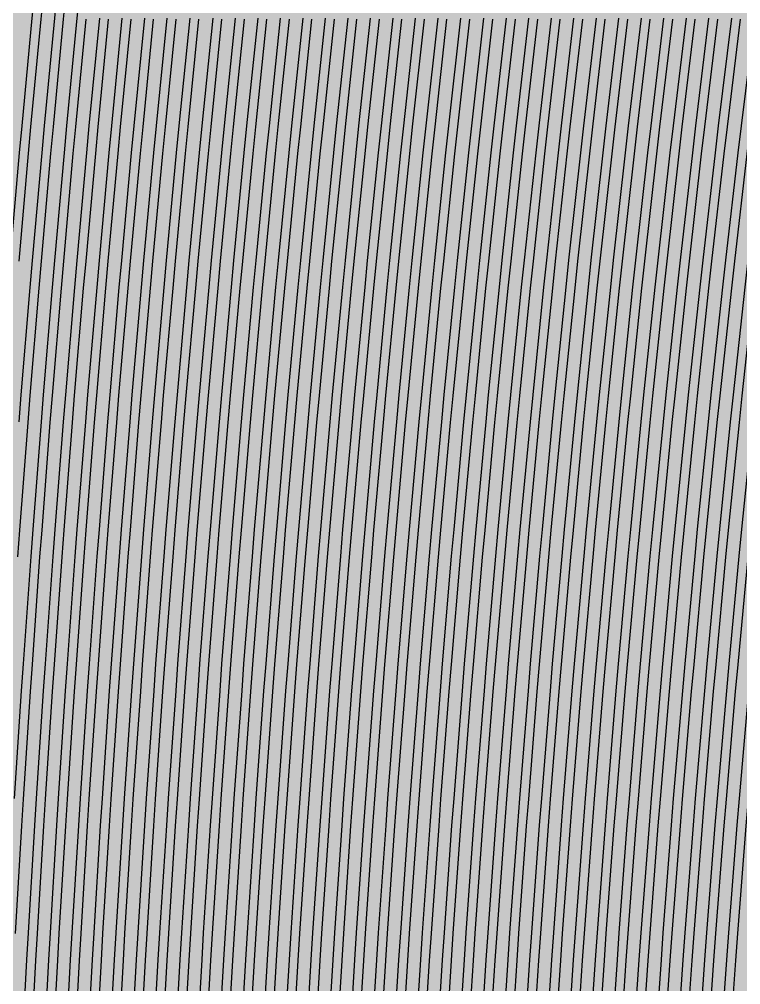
# Model space of a CAD drawing. Header units: metres. Extents: x -7220 to 10980, y -29667 to 1833.
# Drawn here: x 2403.3 to 2570.9, y -17403.7 to -17179.5 of the extents above; entities that cross this region are included whole.
import ezdxf

# ---------------------------------------------------------------- set-up
doc = ezdxf.new("R2010")
doc.units = ezdxf.units.M
doc.layers.add('Metal1', color=4, linetype='CONTINUOUS')
doc.layers.add('Polyimide', color=7, linetype='CONTINUOUS')

msp = doc.modelspace()

# ---------------------------------------------------------------- hatches: boundary and pattern name
at = {"layer": 'Polyimide'}
msp.add_hatch(color=7, dxfattribs=at).paths.add_polyline_path([(4099.45, -13861.55), (4142.64, -14152.77), (4214.18, -14438.35), (4313.36, -14715.55), (4439.24, -14981.69), (4590.59, -15234.21), (4765.97, -15470.68), (4963.68, -15688.82), (5181.82, -15886.53), (5418.29, -16061.91), (5670.81, -16213.26), (5936.95, -16339.14), (6214.15, -16438.32), (6499.73, -16509.85), (6790.95, -16553.05), (7085, -16567.5), (9980.38, -16567.5), (10058.79, -16571.35), (10136.45, -16582.87), (10212.6, -16601.95), (10286.52, -16628.4), (10357.49, -16661.96), (10424.83, -16702.32), (10487.89, -16749.09), (10546.06, -16801.81), (10598.78, -16859.98), (10645.55, -16923.04), (10685.91, -16990.38), (10719.48, -17061.35), (10745.93, -17135.27), (10765, -17211.43), (10776.52, -17289.08), (10780.38, -17367.5), (10780.38, -21957.3), (10741.61, -22012.91), (10705.97, -22070.59), (10673.58, -22130.14), (10644.53, -22191.39), (10618.92, -22254.16), (10596.82, -22318.25), (10578.3, -22383.46), (10563.41, -22449.6), (10552.21, -22516.46), (10544.72, -22583.84), (10540.97, -22651.53), (10540.97, -22719.32), (10544.72, -22787.01), (10552.21, -22854.38), (10563.41, -22921.24), (10578.3, -22987.38), (10596.82, -23052.6), (10618.92, -23116.68), (10644.53, -23179.45), (10673.58, -23240.71), (10705.97, -23300.26), (10741.61, -23357.93), (10780.38, -23413.54), (10780.38, -28667.5), (10776.52, -28745.91), (10765, -28823.57), (10745.93, -28899.73), (10719.48, -28973.65), (10685.91, -29044.62), (10645.55, -29111.96), (10598.78, -29175.01), (10546.06, -29233.19), (10487.89, -29285.91), (10424.83, -29332.68), (10357.49, -29373.04), (10286.52, -29406.6), (10212.6, -29433.05), (10136.45, -29452.13), (10058.79, -29463.65), (9980.38, -29467.5), (-6219.63, -29467.5), (-6298.04, -29463.65), (-6375.7, -29452.13), (-6451.85, -29433.05), (-6525.77, -29406.6), (-6596.74, -29373.04), (-6664.08, -29332.68), (-6727.14, -29285.91), (-6785.31, -29233.19), (-6838.03, -29175.01), (-6884.8, -29111.96), (-6925.16, -29044.62), (-6958.73, -28973.65), (-6985.18, -28899.73), (-7004.25, -28823.57), (-7015.77, -28745.91), (-7019.63, -28667.5), (-7019.63, -23426.32), (-6979.36, -23370.07), (-6942.33, -23311.63), (-6908.66, -23251.2), (-6878.45, -23188.96), (-6851.81, -23125.12), (-6828.81, -23059.88), (-6809.53, -22993.44), (-6794.04, -22926.02), (-6782.37, -22857.83), (-6774.57, -22789.09), (-6770.67, -22720.02), (-6770.67, -22650.84), (-6774.57, -22581.77), (-6782.37, -22513.03), (-6794.04, -22444.84), (-6809.53, -22377.42), (-6828.81, -22310.98), (-6851.81, -22245.74), (-6878.45, -22181.89), (-6908.66, -22119.66), (-6942.33, -22059.22), (-6979.36, -22000.79), (-7019.63, -21944.54), (-7019.63, -17367.5), (-7015.77, -17289.08), (-7004.25, -17211.43), (-6985.18, -17135.27), (-6958.73, -17061.35), (-6925.16, -16990.38), (-6884.8, -16923.04), (-6838.03, -16859.98), (-6785.31, -16801.81), (-6727.14, -16749.09), (-6664.08, -16702.32), (-6596.74, -16661.96), (-6525.77, -16628.4), (-6451.85, -16601.95), (-6375.7, -16582.87), (-6298.04, -16571.35), (-6219.63, -16567.5), (-3314, -16567.5), (-3019.95, -16553.05), (-2728.73, -16509.85), (-2443.15, -16438.32), (-2165.95, -16339.14), (-1899.81, -16213.26), (-1647.29, -16061.91), (-1410.82, -15886.53), (-1192.68, -15688.82), (-994.97, -15470.68), (-819.59, -15234.21), (-668.24, -14981.69), (-542.36, -14715.55), (-443.18, -14438.35), (-371.64, -14152.77), (-328.45, -13861.55), (-314, -13567.5), (-314, -13373.48), (-317.45, -13328.11), (-327.72, -13283.78), (-344.58, -13241.52), (-367.63, -13202.3), (-396.35, -13167.01), (-430.08, -13136.47), (-468.03, -13111.38), (-509.35, -13092.32), (-509.35, -13092.32), (-578.18, -13061.27), (-642.2, -13021.24), (-700.26, -12972.96), (-751.3, -12917.31), (-794.39, -12855.3), (-828.74, -12788.06), (-853.73, -12716.8), (-868.91, -12642.84), (-874, -12567.5), (-868.91, -12492.16), (-853.73, -12418.19), (-828.74, -12346.94), (-794.39, -12279.7), (-751.3, -12217.69), (-700.26, -12162.04), (-642.2, -12113.76), (-578.18, -12073.73), (-509.35, -12042.68), (-509.35, -12042.68), (-468.03, -12023.62), (-430.08, -11998.53), (-396.35, -11967.99), (-367.63, -11932.7), (-344.58, -11893.47), (-327.72, -11851.21), (-317.45, -11806.89), (-314, -11761.52), (-314, -11074.31), (-317.45, -11028.94), (-327.72, -10984.62), (-344.58, -10942.36), (-367.63, -10903.13), (-396.35, -10867.84), (-430.08, -10837.3), (-468.03, -10812.21), (-509.35, -10793.16), (-509.35, -10793.16), (-578.18, -10762.1), (-642.2, -10722.07), (-700.26, -10673.8), (-751.3, -10618.15), (-794.39, -10556.13), (-828.74, -10488.89), (-853.73, -10417.64), (-868.91, -10343.67), (-874, -10268.33), (-868.91, -10192.99), (-853.73, -10119.03), (-828.74, -10047.77), (-794.39, -9980.53), (-751.3, -9918.52), (-700.26, -9862.87), (-642.2, -9814.59), (-578.18, -9774.56), (-509.35, -9743.51), (-509.35, -9743.51), (-468.03, -9724.45), (-430.08, -9699.36), (-396.35, -9668.82), (-367.63, -9633.53), (-344.58, -9594.31), (-327.72, -9552.05), (-317.45, -9507.72), (-314, -9462.35), (-314, -8775.14), (-317.45, -8729.78), (-327.72, -8685.45), (-344.58, -8643.19), (-367.63, -8603.96), (-396.35, -8568.68), (-430.08, -8538.14), (-468.03, -8513.05), (-509.35, -8493.99), (-509.35, -8493.99), (-578.18, -8462.94), (-642.2, -8422.91), (-700.26, -8374.63), (-751.3, -8318.98), (-794.39, -8256.97), (-828.74, -8189.73), (-853.73, -8118.47), (-868.91, -8044.5), (-874, -7969.17), (-868.91, -7893.83), (-853.73, -7819.86), (-828.74, -7748.61), (-794.39, -7681.36), (-751.3, -7619.35), (-700.26, -7563.7), (-642.2, -7515.42), (-578.18, -7475.4), (-509.35, -7444.34), (-509.35, -7444.34), (-468.03, -7425.28), (-430.08, -7400.2), (-396.35, -7369.66), (-367.63, -7334.37), (-344.58, -7295.14), (-327.72, -7252.88), (-317.45, -7208.56), (-314, -7163.19), (-314, -6475.98), (-317.45, -6430.61), (-327.72, -6386.29), (-344.58, -6344.02), (-367.63, -6304.8), (-396.35, -6269.51), (-430.08, -6238.97), (-468.03, -6213.88), (-509.35, -6194.82), (-509.35, -6194.82), (-578.18, -6163.77), (-642.2, -6123.74), (-700.26, -6075.46), (-751.3, -6019.81), (-794.39, -5957.8), (-828.74, -5890.56), (-853.73, -5819.31), (-868.91, -5745.34), (-874, -5670), (-868.91, -5594.66), (-853.73, -5520.69), (-828.74, -5449.44), (-794.39, -5382.2), (-751.3, -5320.19), (-700.26, -5264.54), (-642.2, -5216.26), (-578.18, -5176.23), (-509.35, -5145.18), (-509.35, -5145.18), (-468.03, -5126.12), (-430.08, -5101.03), (-396.35, -5070.49), (-367.63, -5035.2), (-344.58, -4995.98), (-327.72, -4953.71), (-317.45, -4909.39), (-314, -4864.02), (-314, 380), (-314, 1532.5), (-269, 1532.5), (-268.78, 1525.63), (-268.1, 1518.79), (-266.98, 1512.02), (-265.42, 1505.32), (-263.43, 1498.75), (-261.01, 1492.32), (-258.17, 1486.06), (-254.93, 1480), (-251.3, 1474.17), (-247.3, 1468.58), (-242.94, 1463.27), (-238.25, 1458.25), (-233.23, 1453.56), (-227.92, 1449.2), (-222.33, 1445.2), (-216.5, 1441.57), (-210.44, 1438.33), (-204.18, 1435.49), (-197.75, 1433.07), (-191.18, 1431.08), (-184.48, 1429.52), (-177.71, 1428.4), (-170.87, 1427.72), (-164, 1427.5), (-157.13, 1427.72), (-150.29, 1428.4), (-143.52, 1429.52), (-136.82, 1431.08), (-130.25, 1433.07), (-123.82, 1435.49), (-117.56, 1438.33), (-111.5, 1441.57), (-105.67, 1445.2), (-100.08, 1449.2), (-94.77, 1453.56), (-89.75, 1458.25), (-85.06, 1463.27), (-80.7, 1468.58), (-76.7, 1474.17), (-73.07, 1480), (-69.83, 1486.06), (-66.99, 1492.32), (-64.57, 1498.75), (-62.58, 1505.32), (-61.02, 1512.02), (-59.9, 1518.79), (-59.22, 1525.63), (-59, 1532.5), (1786, 1532.5), (3835, 1532.5), (3835.21, 1539.04), (3835.86, 1545.55), (3836.92, 1552.01), (3838.41, 1558.38), (3840.31, 1564.64), (3842.61, 1570.77), (3845.31, 1576.73), (3848.4, 1582.5), (3851.85, 1588.06), (3855.66, 1593.38), (3859.82, 1598.43), (3864.29, 1603.21), (3869.07, 1607.68), (3874.12, 1611.84), (3879.44, 1615.65), (3885, 1619.1), (3890.77, 1622.19), (3896.73, 1624.89), (3902.86, 1627.19), (3909.12, 1629.09), (3915.49, 1630.58), (3921.95, 1631.64), (3928.46, 1632.29), (3935, 1632.5), (3941.54, 1632.29), (3948.05, 1631.64), (3954.51, 1630.58), (3960.88, 1629.09), (3967.14, 1627.19), (3973.27, 1624.89), (3979.23, 1622.19), (3985, 1619.1), (3990.56, 1615.65), (3995.88, 1611.84), (4000.93, 1607.68), (4005.71, 1603.21), (4010.18, 1598.43), (4014.34, 1593.38), (4018.15, 1588.06), (4021.6, 1582.5), (4024.69, 1576.73), (4027.39, 1570.77), (4029.69, 1564.64), (4031.59, 1558.38), (4033.08, 1552.01), (4034.14, 1545.55), (4034.79, 1539.04), (4035, 1532.5), (4085, 1532.5), (4085, 380), (4085, 330), (4085, -4864.02), (4088.45, -4909.39), (4098.72, -4953.71), (4115.58, -4995.98), (4138.63, -5035.2), (4167.35, -5070.49), (4201.08, -5101.03), (4239.03, -5126.12), (4280.35, -5145.18), (4280.35, -5145.18), (4349.18, -5176.23), (4413.2, -5216.26), (4471.26, -5264.54), (4522.3, -5320.19), (4565.39, -5382.2), (4599.74, -5449.44), (4624.73, -5520.69), (4639.91, -5594.66), (4645, -5670), (4639.91, -5745.34), (4624.73, -5819.31), (4599.74, -5890.56), (4565.39, -5957.8), (4522.3, -6019.81), (4471.26, -6075.46), (4413.2, -6123.74), (4349.18, -6163.77), (4280.35, -6194.82), (4239.03, -6213.88), (4201.08, -6238.97), (4167.35, -6269.51), (4138.63, -6304.8), (4115.58, -6344.02), (4098.72, -6386.29), (4088.45, -6430.61), (4085, -6475.98), (4085, -13567.5), (4099.45, -13861.55)])

# ---------------------------------------------------------------- linework, layer by layer
at = {"layer": 'Metal1'}
for points in [[(2401.18, -17235.48), (2403.37, -17210.49), (2403.94, -17204.24), (2406.28, -17179.25), (2406.89, -17172.99), (2409.39, -17148), (2410.03, -17141.74), (2412.68, -17116.76), (2413.37, -17110.5), (2416.17, -17085.51), (2416.89, -17079.25), (2419.86, -17054.26), (2420.62, -17048), (2423.74, -17023.02), (2424.54, -17016.75)], [(2402.21, -17360.47), (2403.83, -17335.48), (2404.26, -17329.22), (2406.03, -17304.23), (2406.49, -17297.98), (2408.42, -17272.99), (2408.92, -17266.73), (2411, -17241.74), (2411.54, -17235.48), (2413.77, -17210.49), (2414.35, -17204.23), (2416.73, -17179.25), (2417.35, -17172.99), (2419.89, -17148), (2420.55, -17141.74), (2423.25, -17116.75), (2423.94, -17110.49), (2426.8, -17085.51), (2427.54, -17079.25), (2430.56, -17054.26), (2431.33, -17048), (2434.51, -17023.01), (2435.33, -17016.75)], [(2403.27, -17272.99), (2403.76, -17266.73), (2405.82, -17241.74), (2406.36, -17235.48), (2408.57, -17210.49), (2409.14, -17204.24), (2411.51, -17179.25), (2412.12, -17172.99), (2414.64, -17148), (2415.29, -17141.74), (2417.96, -17116.75), (2418.65, -17110.49), (2421.49, -17085.51), (2422.22, -17079.25), (2425.21, -17054.26), (2425.98, -17048), (2429.13, -17023.01), (2429.94, -17016.75)], [(2431.92, -17017.01), (2431.11, -17023.27), (2427.96, -17048.25), (2427.19, -17054.5), (2424.2, -17079.48), (2423.47, -17085.74), (2420.64, -17110.72), (2419.95, -17116.97), (2417.28, -17141.95), (2416.63, -17148.2), (2414.11, -17173.19), (2413.5, -17179.44), (2411.13, -17204.42), (2410.56, -17210.67), (2408.35, -17235.66), (2407.82, -17241.91), (2405.76, -17266.89), (2405.26, -17273.14), (2403.35, -17298.13), (2402.9, -17304.38)], [(2426.53, -17017.01), (2425.73, -17023.27), (2422.61, -17048.25), (2421.84, -17054.5), (2418.88, -17079.48), (2418.16, -17085.73), (2415.35, -17110.72), (2414.67, -17116.97), (2412.02, -17141.95), (2411.38, -17148.2), (2408.88, -17173.19), (2408.27, -17179.44), (2405.93, -17204.42), (2405.36, -17210.67), (2403.17, -17235.66)], [(2418.72, -17179.44), (2416.34, -17204.42), (2415.76, -17210.67), (2413.53, -17235.66), (2412.99, -17241.91), (2410.91, -17266.89), (2410.41, -17273.14), (2408.49, -17298.13), (2408.02, -17304.38), (2406.25, -17329.36), (2405.83, -17335.61), (2404.2, -17360.6), (2403.82, -17366.85), (2402.34, -17391.83)], [(2403.73, -17422.96), (2405.07, -17397.97), (2405.42, -17391.72), (2406.91, -17366.72), (2407.3, -17360.47), (2408.94, -17335.48), (2409.37, -17329.22), (2411.16, -17304.23), (2411.62, -17297.98), (2413.57, -17272.99), (2414.07, -17266.73), (2416.17, -17241.74), (2416.71, -17235.48), (2418.97, -17210.49), (2419.55, -17204.23), (2421.96, -17179.25)], [(2423.95, -17179.44), (2421.54, -17204.42), (2420.96, -17210.67), (2418.71, -17235.66), (2418.16, -17241.91), (2416.07, -17266.89), (2415.56, -17273.14), (2413.62, -17298.13), (2413.15, -17304.38), (2411.36, -17329.36), (2410.93, -17335.61), (2409.3, -17360.6), (2408.91, -17366.85), (2407.42, -17391.83), (2407.07, -17398.08), (2405.73, -17423.07)], [(2408.8, -17422.96), (2410.14, -17397.97), (2410.5, -17391.72), (2412, -17366.72), (2412.39, -17360.47), (2414.05, -17335.48), (2414.48, -17329.22), (2416.28, -17304.23), (2416.76, -17297.97), (2418.72, -17272.98), (2419.23, -17266.73), (2421.34, -17241.74), (2421.89, -17235.48), (2424.16, -17210.49), (2424.75, -17204.23), (2427.18, -17179.25)], [(2429.17, -17179.44), (2426.74, -17204.42), (2426.15, -17210.68), (2423.88, -17235.66), (2423.33, -17241.91), (2421.22, -17266.89), (2420.71, -17273.14), (2418.75, -17298.13), (2418.28, -17304.38), (2416.47, -17329.36), (2416.04, -17335.61), (2414.39, -17360.6), (2414, -17366.85), (2412.5, -17391.83), (2412.14, -17398.08), (2410.79, -17423.07)], [(2413.86, -17422.96), (2415.22, -17397.97), (2415.58, -17391.72), (2417.09, -17366.72), (2417.49, -17360.47), (2419.15, -17335.48), (2419.59, -17329.22), (2421.41, -17304.23), (2421.89, -17297.97), (2423.87, -17272.98), (2424.38, -17266.73), (2426.51, -17241.74), (2427.07, -17235.48), (2429.36, -17210.49), (2429.95, -17204.23), (2432.41, -17179.24)], [(2434.4, -17179.44), (2431.95, -17204.42), (2431.35, -17210.68), (2429.06, -17235.66), (2428.51, -17241.91), (2426.37, -17266.89), (2425.86, -17273.15), (2423.88, -17298.13), (2423.41, -17304.38), (2421.59, -17329.36), (2421.15, -17335.61), (2419.48, -17360.6), (2419.09, -17366.85), (2417.57, -17391.83), (2417.21, -17398.08), (2415.85, -17423.07)], [(2418.92, -17422.96), (2420.29, -17397.97), (2420.65, -17391.71), (2422.18, -17366.72), (2422.58, -17360.47), (2424.26, -17335.48), (2424.7, -17329.22), (2426.54, -17304.23), (2427.02, -17297.97), (2429.01, -17272.98), (2429.53, -17266.73), (2431.69, -17241.74), (2432.25, -17235.48), (2434.56, -17210.49), (2435.16, -17204.23), (2437.63, -17179.24)], [(2439.62, -17179.44), (2437.15, -17204.43), (2436.55, -17210.68), (2434.24, -17235.66), (2433.68, -17241.91), (2431.53, -17266.89), (2431.01, -17273.15), (2429.01, -17298.13), (2428.53, -17304.38), (2426.7, -17329.36), (2426.26, -17335.61), (2424.58, -17360.6), (2424.17, -17366.85), (2422.65, -17391.83), (2422.29, -17398.08), (2420.92, -17423.07)], [(2424, -17422.96), (2425.39, -17397.97), (2425.76, -17391.71), (2427.3, -17366.72), (2427.71, -17360.47), (2429.41, -17335.48), (2429.86, -17329.22), (2431.72, -17304.23), (2432.2, -17297.97), (2434.22, -17272.98), (2434.75, -17266.73), (2436.92, -17241.74), (2437.49, -17235.48), (2439.83, -17210.49), (2440.44, -17204.23), (2442.94, -17179.24)], [(2444.93, -17179.45), (2442.43, -17204.43), (2441.82, -17210.68), (2439.48, -17235.66), (2438.92, -17241.91), (2436.74, -17266.9), (2436.21, -17273.15), (2434.19, -17298.13), (2433.71, -17304.38), (2431.85, -17329.36), (2431.41, -17335.62), (2429.7, -17360.6), (2429.3, -17366.85), (2427.75, -17391.83), (2427.39, -17398.08), (2426, -17423.07)], [(2429.1, -17422.96), (2430.51, -17397.97), (2430.88, -17391.71), (2432.45, -17366.72), (2432.86, -17360.47), (2434.59, -17335.48), (2435.04, -17329.22), (2436.92, -17304.23), (2437.42, -17297.97), (2439.46, -17272.98), (2440, -17266.72), (2442.2, -17241.74), (2442.78, -17235.48), (2445.15, -17210.49), (2445.77, -17204.23), (2448.3, -17179.24)], [(2450.29, -17179.45), (2447.76, -17204.43), (2447.14, -17210.68), (2444.77, -17235.66), (2444.2, -17241.91), (2441.99, -17266.9), (2441.46, -17273.15), (2439.41, -17298.13), (2438.92, -17304.38), (2437.03, -17329.37), (2436.58, -17335.62), (2434.86, -17360.6), (2434.44, -17366.85), (2432.88, -17391.83), (2432.51, -17398.08), (2431.1, -17423.07)], [(2434.16, -17422.96), (2435.58, -17397.97), (2435.96, -17391.71), (2437.54, -17366.72), (2437.95, -17360.47), (2439.69, -17335.47), (2440.15, -17329.22), (2442.05, -17304.23), (2442.55, -17297.97), (2444.61, -17272.98), (2445.15, -17266.72), (2447.38, -17241.73), (2447.96, -17235.48), (2450.35, -17210.49), (2450.97, -17204.23), (2453.53, -17179.24)], [(2455.52, -17179.45), (2452.96, -17204.43), (2452.34, -17210.68), (2449.95, -17235.66), (2449.37, -17241.92), (2447.14, -17266.9), (2446.6, -17273.15), (2444.54, -17298.13), (2444.04, -17304.38), (2442.14, -17329.37), (2441.69, -17335.62), (2439.95, -17360.6), (2439.53, -17366.85), (2437.95, -17391.84), (2437.58, -17398.08), (2436.16, -17423.07)], [(2439.23, -17422.96), (2440.66, -17397.97), (2441.04, -17391.71), (2442.63, -17366.72), (2443.05, -17360.46), (2444.8, -17335.47), (2445.26, -17329.22), (2447.18, -17304.23), (2447.68, -17297.97), (2449.76, -17272.98), (2450.3, -17266.72), (2452.55, -17241.73), (2453.13, -17235.47), (2455.55, -17210.49), (2456.17, -17204.23), (2458.75, -17179.24)], [(2460.74, -17179.45), (2458.16, -17204.43), (2457.54, -17210.68), (2455.12, -17235.66), (2454.54, -17241.92), (2452.3, -17266.9), (2451.75, -17273.15), (2449.67, -17298.13), (2449.17, -17304.38), (2447.26, -17329.37), (2446.8, -17335.62), (2445.04, -17360.6), (2444.62, -17366.85), (2443.03, -17391.84), (2442.65, -17398.09), (2441.22, -17423.07)], [(2444.29, -17422.96), (2445.73, -17397.97), (2446.11, -17391.71), (2447.72, -17366.72), (2448.14, -17360.46), (2449.91, -17335.47), (2450.37, -17329.22), (2452.31, -17304.23), (2452.81, -17297.97), (2454.91, -17272.98), (2455.46, -17266.72), (2457.72, -17241.73), (2458.31, -17235.47), (2460.74, -17210.49), (2461.37, -17204.23), (2463.98, -17179.24)], [(2465.96, -17179.45), (2463.36, -17204.43), (2462.73, -17210.68), (2460.3, -17235.66), (2459.71, -17241.92), (2457.45, -17266.9), (2456.9, -17273.15), (2454.8, -17298.13), (2454.3, -17304.38), (2452.37, -17329.37), (2451.9, -17335.62), (2450.14, -17360.6), (2449.71, -17366.85), (2448.11, -17391.84), (2447.73, -17398.09), (2446.28, -17423.07)], [(2449.35, -17422.96), (2450.8, -17397.97), (2451.19, -17391.71), (2452.81, -17366.72), (2453.23, -17360.46), (2455.02, -17335.47), (2455.48, -17329.22), (2457.43, -17304.23), (2457.94, -17297.97), (2460.06, -17272.98), (2460.61, -17266.72), (2462.89, -17241.73), (2463.49, -17235.47), (2465.94, -17210.49), (2466.58, -17204.23), (2469.2, -17179.24)], [(2471.19, -17179.45), (2468.57, -17204.43), (2467.93, -17210.68), (2465.48, -17235.67), (2464.89, -17241.92), (2462.6, -17266.9), (2462.05, -17273.15), (2459.94, -17298.13), (2459.43, -17304.39), (2457.48, -17329.37), (2457.01, -17335.62), (2455.23, -17360.6), (2454.8, -17366.85), (2453.18, -17391.84), (2452.8, -17398.09), (2451.35, -17423.07)], [(2454.41, -17422.96), (2455.88, -17397.97), (2456.26, -17391.71), (2457.9, -17366.72), (2458.33, -17360.46), (2460.12, -17335.47), (2460.6, -17329.22), (2462.56, -17304.23), (2463.08, -17297.97), (2465.21, -17272.98), (2465.76, -17266.72), (2468.07, -17241.73), (2468.67, -17235.47), (2471.14, -17210.48), (2471.78, -17204.22), (2474.42, -17179.24)], [(2476.41, -17179.45), (2473.77, -17204.43), (2473.13, -17210.69), (2470.66, -17235.67), (2470.06, -17241.92), (2467.76, -17266.9), (2467.2, -17273.15), (2465.07, -17298.13), (2464.56, -17304.39), (2462.59, -17329.37), (2462.12, -17335.62), (2460.32, -17360.6), (2459.89, -17366.85), (2458.26, -17391.84), (2457.87, -17398.09), (2456.41, -17423.07)], [(2459.47, -17422.96), (2460.95, -17397.97), (2461.34, -17391.71), (2462.99, -17366.72), (2463.42, -17360.46), (2465.23, -17335.47), (2465.71, -17329.21), (2467.69, -17304.23), (2468.21, -17297.97), (2470.36, -17272.98), (2470.92, -17266.72), (2473.24, -17241.73), (2473.84, -17235.47), (2476.34, -17210.48), (2476.98, -17204.22), (2479.65, -17179.24)], [(2481.64, -17179.45), (2478.97, -17204.43), (2478.33, -17210.69), (2475.83, -17235.67), (2475.23, -17241.92), (2472.91, -17266.9), (2472.35, -17273.15), (2470.2, -17298.14), (2469.68, -17304.39), (2467.7, -17329.37), (2467.23, -17335.62), (2465.41, -17360.6), (2464.98, -17366.85), (2463.34, -17391.84), (2462.95, -17398.09), (2461.47, -17423.07)], [(2464.53, -17422.96), (2466.02, -17397.97), (2466.42, -17391.71), (2468.08, -17366.72), (2468.51, -17360.46), (2470.34, -17335.47), (2470.82, -17329.21), (2472.82, -17304.22), (2473.34, -17297.97), (2475.51, -17272.98), (2476.07, -17266.72), (2478.41, -17241.73), (2479.02, -17235.47), (2481.53, -17210.48), (2482.19, -17204.22), (2484.87, -17179.24)], [(2486.86, -17179.45), (2484.17, -17204.43), (2483.52, -17210.69), (2481.01, -17235.67), (2480.4, -17241.92), (2478.06, -17266.9), (2477.5, -17273.15), (2475.33, -17298.14), (2474.81, -17304.39), (2472.81, -17329.37), (2472.34, -17335.62), (2470.51, -17360.6), (2470.07, -17366.85), (2468.41, -17391.84), (2468.02, -17398.09), (2466.53, -17423.07)], [(2469.59, -17422.96), (2471.1, -17397.97), (2471.49, -17391.71), (2473.17, -17366.72), (2473.61, -17360.46), (2475.45, -17335.47), (2475.93, -17329.21), (2477.95, -17304.22), (2478.47, -17297.97), (2480.66, -17272.98), (2481.23, -17266.72), (2483.59, -17241.73), (2484.2, -17235.47), (2486.73, -17210.48), (2487.39, -17204.22), (2490.1, -17179.24)], [(2492.09, -17179.45), (2489.38, -17204.43), (2488.72, -17210.69), (2486.19, -17235.67), (2485.58, -17241.92), (2483.22, -17266.9), (2482.65, -17273.15), (2480.46, -17298.14), (2479.94, -17304.39), (2477.93, -17329.37), (2477.44, -17335.62), (2475.6, -17360.6), (2475.16, -17366.86), (2473.49, -17391.84), (2473.09, -17398.09), (2471.59, -17423.07)], [(2474.66, -17422.96), (2476.17, -17397.97), (2476.57, -17391.71), (2478.26, -17366.72), (2478.7, -17360.46), (2480.56, -17335.47), (2481.04, -17329.21), (2483.07, -17304.22), (2483.6, -17297.97), (2485.81, -17272.98), (2486.38, -17266.72), (2488.76, -17241.73), (2489.38, -17235.47), (2491.93, -17210.48), (2492.59, -17204.22), (2495.32, -17179.23)], [(2497.31, -17179.46), (2494.58, -17204.44), (2493.92, -17210.69), (2491.37, -17235.67), (2490.75, -17241.92), (2488.37, -17266.9), (2487.8, -17273.16), (2485.6, -17298.14), (2485.07, -17304.39), (2483.04, -17329.37), (2482.55, -17335.62), (2480.69, -17360.61), (2480.25, -17366.86), (2478.57, -17391.84), (2478.17, -17398.09), (2476.65, -17423.07)], [(2479.72, -17422.96), (2481.24, -17397.96), (2481.65, -17391.71), (2483.35, -17366.72), (2483.79, -17360.46), (2485.66, -17335.47), (2486.15, -17329.21), (2488.2, -17304.22), (2488.73, -17297.96), (2490.96, -17272.98), (2491.53, -17266.72), (2493.93, -17241.73), (2494.55, -17235.47), (2497.13, -17210.48), (2497.79, -17204.22), (2500.55, -17179.23)], [(2502.53, -17179.46), (2499.78, -17204.44), (2499.12, -17210.69), (2496.54, -17235.67), (2495.92, -17241.92), (2493.52, -17266.9), (2492.95, -17273.16), (2490.73, -17298.14), (2490.19, -17304.39), (2488.15, -17329.37), (2487.66, -17335.62), (2485.79, -17360.61), (2485.34, -17366.86), (2483.64, -17391.84), (2483.24, -17398.09), (2481.71, -17423.07)], [(2484.8, -17422.95), (2486.34, -17397.96), (2486.75, -17391.71), (2488.47, -17366.72), (2488.92, -17360.46), (2490.81, -17335.47), (2491.31, -17329.21), (2493.38, -17304.22), (2493.92, -17297.96), (2496.16, -17272.98), (2496.75, -17266.72), (2499.17, -17241.73), (2499.8, -17235.47), (2502.4, -17210.48), (2503.07, -17204.22), (2505.85, -17179.23)], [(2507.84, -17179.46), (2505.06, -17204.44), (2504.39, -17210.69), (2501.79, -17235.67), (2501.16, -17241.92), (2498.74, -17266.91), (2498.15, -17273.16), (2495.91, -17298.14), (2495.37, -17304.39), (2493.3, -17329.37), (2492.81, -17335.62), (2490.92, -17360.61), (2490.46, -17366.86), (2488.75, -17391.84), (2488.34, -17398.09), (2486.8, -17423.07)], [(2489.9, -17422.95), (2491.46, -17397.96), (2491.88, -17391.71), (2493.62, -17366.72), (2494.07, -17360.46), (2495.99, -17335.47), (2496.49, -17329.21), (2498.58, -17304.22), (2499.13, -17297.96), (2501.4, -17272.97), (2502, -17266.71), (2504.45, -17241.73), (2505.09, -17235.47), (2507.72, -17210.48), (2508.4, -17204.22), (2511.22, -17179.23)], [(2513.21, -17179.46), (2510.39, -17204.44), (2509.71, -17210.69), (2507.07, -17235.67), (2506.44, -17241.93), (2503.99, -17266.91), (2503.39, -17273.16), (2501.12, -17298.14), (2500.58, -17304.39), (2498.48, -17329.37), (2497.98, -17335.63), (2496.07, -17360.61), (2495.61, -17366.86), (2493.87, -17391.84), (2493.46, -17398.09), (2491.9, -17423.08)], [(2494.96, -17422.95), (2496.54, -17397.96), (2496.95, -17391.71), (2498.7, -17366.72), (2499.17, -17360.46), (2501.1, -17335.47), (2501.6, -17329.21), (2503.71, -17304.22), (2504.26, -17297.96), (2506.55, -17272.97), (2507.15, -17266.71), (2509.62, -17241.73), (2510.26, -17235.47), (2512.92, -17210.48), (2513.61, -17204.22), (2516.44, -17179.23)], [(2518.43, -17179.46), (2515.59, -17204.44), (2514.91, -17210.69), (2512.25, -17235.67), (2511.61, -17241.93), (2509.14, -17266.91), (2508.54, -17273.16), (2506.25, -17298.14), (2505.7, -17304.39), (2503.6, -17329.37), (2503.09, -17335.63), (2501.16, -17360.61), (2500.7, -17366.86), (2498.95, -17391.84), (2498.53, -17398.09), (2496.96, -17423.08)], [(2500.02, -17422.95), (2501.61, -17397.96), (2502.03, -17391.71), (2503.79, -17366.72), (2504.26, -17360.46), (2506.2, -17335.47), (2506.71, -17329.21), (2508.84, -17304.22), (2509.39, -17297.96), (2511.7, -17272.97), (2512.3, -17266.71), (2514.79, -17241.73), (2515.44, -17235.46), (2518.11, -17210.48), (2518.81, -17204.22), (2521.67, -17179.23)], [(2523.65, -17179.46), (2520.8, -17204.44), (2520.1, -17210.69), (2517.43, -17235.67), (2516.78, -17241.93), (2514.29, -17266.91), (2513.69, -17273.16), (2511.39, -17298.14), (2510.83, -17304.39), (2508.71, -17329.38), (2508.2, -17335.63), (2506.25, -17360.61), (2505.79, -17366.86), (2504.02, -17391.84), (2503.61, -17398.09), (2502.02, -17423.08)], [(2505.08, -17422.95), (2506.68, -17397.96), (2507.11, -17391.7), (2508.88, -17366.71), (2509.35, -17360.46), (2511.31, -17335.47), (2511.83, -17329.21), (2513.97, -17304.22), (2514.53, -17297.96), (2516.85, -17272.97), (2517.46, -17266.71), (2519.97, -17241.73), (2520.62, -17235.46), (2523.31, -17210.48), (2524.01, -17204.22), (2526.89, -17179.23)], [(2528.88, -17179.46), (2526, -17204.44), (2525.3, -17210.7), (2522.61, -17235.67), (2521.96, -17241.93), (2519.45, -17266.91), (2518.84, -17273.16), (2516.52, -17298.14), (2515.96, -17304.39), (2513.82, -17329.38), (2513.31, -17335.63), (2511.35, -17360.61), (2510.88, -17366.86), (2509.1, -17391.84), (2508.68, -17398.09), (2507.08, -17423.08)], [(2510.15, -17422.95), (2511.76, -17397.96), (2512.18, -17391.7), (2513.97, -17366.71), (2514.45, -17360.46), (2516.42, -17335.47), (2516.94, -17329.21), (2519.09, -17304.22), (2519.66, -17297.96), (2522, -17272.97), (2522.61, -17266.71), (2525.14, -17241.72), (2525.8, -17235.46), (2528.51, -17210.48), (2529.21, -17204.21), (2532.12, -17179.23)], [(2534.1, -17179.46), (2531.2, -17204.44), (2530.5, -17210.7), (2527.78, -17235.68), (2527.13, -17241.93), (2524.6, -17266.91), (2523.99, -17273.16), (2521.65, -17298.14), (2521.09, -17304.4), (2518.93, -17329.38), (2518.41, -17335.63), (2516.44, -17360.61), (2515.97, -17366.86), (2514.18, -17391.84), (2513.75, -17398.09), (2512.14, -17423.08)], [(2515.21, -17422.95), (2516.83, -17397.96), (2517.26, -17391.7), (2519.06, -17366.71), (2519.54, -17360.46), (2521.53, -17335.47), (2522.05, -17329.21), (2524.22, -17304.22), (2524.79, -17297.96), (2527.15, -17272.97), (2527.76, -17266.71), (2530.31, -17241.72), (2530.97, -17235.46), (2533.71, -17210.48), (2534.42, -17204.21), (2537.34, -17179.23)], [(2539.33, -17179.46), (2536.4, -17204.44), (2535.7, -17210.7), (2532.96, -17235.68), (2532.3, -17241.93), (2529.75, -17266.91), (2529.14, -17273.16), (2526.78, -17298.14), (2526.21, -17304.4), (2524.04, -17329.38), (2523.52, -17335.63), (2521.53, -17360.61), (2521.06, -17366.86), (2519.25, -17391.84), (2518.83, -17398.09), (2517.2, -17423.08)], [(2520.27, -17422.95), (2521.9, -17397.96), (2522.34, -17391.7), (2524.15, -17366.71), (2524.63, -17360.45), (2526.64, -17335.47), (2527.16, -17329.21), (2529.35, -17304.22), (2529.92, -17297.96), (2532.3, -17272.97), (2532.92, -17266.71), (2535.48, -17241.72), (2536.15, -17235.46), (2538.91, -17210.48), (2539.62, -17204.21), (2542.57, -17179.23)], [(2544.55, -17179.47), (2541.61, -17204.44), (2540.89, -17210.7), (2538.14, -17235.68), (2537.47, -17241.93), (2534.91, -17266.91), (2534.29, -17273.16), (2531.91, -17298.14), (2531.34, -17304.4), (2529.15, -17329.38), (2528.63, -17335.63), (2526.63, -17360.61), (2526.15, -17366.86), (2524.33, -17391.84), (2523.9, -17398.1), (2522.26, -17423.08)], [(2525.33, -17422.95), (2526.98, -17397.96), (2527.41, -17391.7), (2529.24, -17366.71), (2529.73, -17360.45), (2531.74, -17335.47), (2532.27, -17329.21), (2534.48, -17304.22), (2535.05, -17297.96), (2537.45, -17272.97), (2538.07, -17266.71), (2540.66, -17241.72), (2541.33, -17235.46), (2544.1, -17210.47), (2544.82, -17204.21), (2547.79, -17179.23)], [(2549.78, -17179.47), (2546.81, -17204.44), (2546.09, -17210.7), (2543.32, -17235.68), (2542.65, -17241.93), (2540.06, -17266.91), (2539.44, -17273.16), (2537.05, -17298.14), (2536.47, -17304.4), (2534.27, -17329.38), (2533.74, -17335.63), (2531.72, -17360.61), (2531.24, -17366.86), (2529.41, -17391.85), (2528.97, -17398.1), (2527.33, -17423.08)], [(2530.39, -17422.95), (2532.05, -17397.96), (2532.49, -17391.7), (2534.33, -17366.71), (2534.82, -17360.45), (2536.85, -17335.46), (2537.38, -17329.21), (2539.61, -17304.22), (2540.19, -17297.96), (2542.6, -17272.97), (2543.23, -17266.71), (2545.83, -17241.72), (2546.51, -17235.46), (2549.3, -17210.47), (2550.03, -17204.21), (2553.01, -17179.23)], [(2555, -17179.47), (2552.01, -17204.45), (2551.29, -17210.7), (2548.49, -17235.68), (2547.82, -17241.93), (2545.22, -17266.91), (2544.59, -17273.17), (2542.18, -17298.15), (2541.6, -17304.4), (2539.38, -17329.38), (2538.84, -17335.63), (2536.81, -17360.61), (2536.33, -17366.86), (2534.48, -17391.85), (2534.05, -17398.1), (2532.39, -17423.08)], [(2535.45, -17422.95), (2537.12, -17397.96), (2537.56, -17391.7), (2539.42, -17366.71), (2539.91, -17360.45), (2541.96, -17335.46), (2542.5, -17329.2), (2544.73, -17304.22), (2545.32, -17297.96), (2547.75, -17272.97), (2548.38, -17266.71), (2551, -17241.72), (2551.68, -17235.46), (2554.5, -17210.47), (2555.23, -17204.21), (2558.24, -17179.23)], [(2560.22, -17179.47), (2557.21, -17204.45), (2556.49, -17210.7), (2553.67, -17235.68), (2552.99, -17241.93), (2550.37, -17266.91), (2549.74, -17273.17), (2547.31, -17298.15), (2546.73, -17304.4), (2544.49, -17329.38), (2543.95, -17335.63), (2541.91, -17360.61), (2541.42, -17366.86), (2539.56, -17391.85), (2539.12, -17398.1), (2537.45, -17423.08)], [(2540.51, -17422.95), (2542.2, -17397.96), (2542.64, -17391.7), (2544.51, -17366.71), (2545.01, -17360.45), (2547.07, -17335.46), (2547.61, -17329.2), (2549.86, -17304.22), (2550.45, -17297.96), (2552.9, -17272.97), (2553.53, -17266.71), (2556.17, -17241.72), (2556.86, -17235.46), (2559.7, -17210.47), (2560.43, -17204.21), (2563.46, -17179.23)], [(2565.45, -17179.47), (2562.42, -17204.45), (2561.68, -17210.7), (2558.85, -17235.68), (2558.16, -17241.93), (2555.52, -17266.91), (2554.89, -17273.17), (2552.44, -17298.15), (2551.85, -17304.4), (2549.6, -17329.38), (2549.06, -17335.63), (2547, -17360.61), (2546.51, -17366.86), (2544.64, -17391.85), (2544.19, -17398.1), (2542.51, -17423.08)], [(2545.6, -17422.95), (2547.3, -17397.96), (2547.75, -17391.7), (2549.64, -17366.71), (2550.13, -17360.45), (2552.22, -17335.46), (2552.76, -17329.2), (2555.04, -17304.22), (2555.63, -17297.95), (2558.1, -17272.97), (2558.75, -17266.71), (2561.41, -17241.72), (2562.1, -17235.46), (2564.97, -17210.47), (2565.71, -17204.21), (2568.77, -17179.22)], [(2570.76, -17179.47), (2567.7, -17204.45), (2566.95, -17210.7), (2564.09, -17235.68), (2563.4, -17241.94), (2560.73, -17266.91), (2560.09, -17273.17), (2557.62, -17298.15), (2557.03, -17304.4), (2554.75, -17329.38), (2554.21, -17335.63), (2552.13, -17360.61), (2551.63, -17366.87), (2549.74, -17391.85), (2549.29, -17398.1), (2547.59, -17423.08)], [(2550.7, -17422.95), (2552.42, -17397.96), (2552.87, -17391.7), (2554.78, -17366.71), (2555.28, -17360.45), (2557.39, -17335.46), (2557.94, -17329.2), (2560.24, -17304.21), (2560.85, -17297.95), (2563.34, -17272.97), (2564, -17266.7), (2566.69, -17241.72), (2567.39, -17235.46), (2570.29, -17210.47), (2571.04, -17204.21), (2574.14, -17179.22)], [(2576.12, -17179.47), (2573.02, -17204.45), (2572.27, -17210.71), (2569.38, -17235.68), (2568.68, -17241.94), (2565.98, -17266.92), (2565.33, -17273.17), (2562.84, -17298.15), (2562.24, -17304.4), (2559.93, -17329.38), (2559.38, -17335.63), (2557.28, -17360.62), (2556.78, -17366.87), (2554.87, -17391.85), (2554.41, -17398.1), (2552.69, -17423.08)], [(2555.76, -17422.95), (2557.49, -17397.96), (2557.95, -17391.7), (2559.87, -17366.71), (2560.38, -17360.45), (2562.5, -17335.46), (2563.05, -17329.2), (2565.37, -17304.21), (2565.98, -17297.95), (2568.49, -17272.97), (2569.15, -17266.7), (2571.86, -17241.72), (2572.57, -17235.46), (2575.49, -17210.47), (2576.24, -17204.21), (2579.36, -17179.22)], [(2581.34, -17179.47), (2578.23, -17204.45), (2577.47, -17210.71), (2574.56, -17235.68), (2573.85, -17241.94), (2571.14, -17266.92), (2570.48, -17273.17), (2567.97, -17298.15), (2567.36, -17304.4), (2565.05, -17329.38), (2564.49, -17335.64), (2562.37, -17360.62), (2561.87, -17366.87), (2559.94, -17391.85), (2559.48, -17398.1), (2557.76, -17423.08)], [(2560.82, -17422.95), (2562.56, -17397.96), (2563.02, -17391.7), (2564.96, -17366.71), (2565.47, -17360.45), (2567.61, -17335.46), (2568.17, -17329.2), (2570.5, -17304.21), (2571.11, -17297.95), (2573.64, -17272.97), (2574.3, -17266.7), (2577.04, -17241.72), (2577.75, -17235.45), (2580.68, -17210.47), (2581.45, -17204.21), (2584.58, -17179.22)], [(2586.57, -17179.48), (2583.43, -17204.45), (2582.67, -17210.71), (2579.73, -17235.68), (2579.02, -17241.94), (2576.29, -17266.92), (2575.63, -17273.17), (2573.1, -17298.15), (2572.49, -17304.4), (2570.16, -17329.38), (2569.6, -17335.64), (2567.46, -17360.62), (2566.96, -17366.87), (2565.02, -17391.85), (2564.56, -17398.1), (2562.82, -17423.08)], [(2565.88, -17422.95), (2567.64, -17397.96), (2568.1, -17391.7), (2570.05, -17366.71), (2570.56, -17360.45), (2572.71, -17335.46), (2573.28, -17329.2), (2575.63, -17304.21), (2576.24, -17297.95), (2578.79, -17272.97), (2579.46, -17266.7), (2582.21, -17241.72), (2582.93, -17235.45), (2585.88, -17210.47), (2586.65, -17204.2), (2589.81, -17179.22)], [(2591.79, -17179.48), (2588.63, -17204.45), (2587.87, -17210.71), (2584.91, -17235.68), (2584.2, -17241.94), (2581.45, -17266.92), (2580.78, -17273.17), (2578.23, -17298.15), (2577.62, -17304.4), (2575.27, -17329.38), (2574.71, -17335.64), (2572.56, -17360.62), (2572.04, -17366.87), (2570.09, -17391.85), (2569.63, -17398.1), (2567.88, -17423.08)]]:
    msp.add_lwpolyline(points, dxfattribs=at)

doc.saveas('drawing.dxf')
